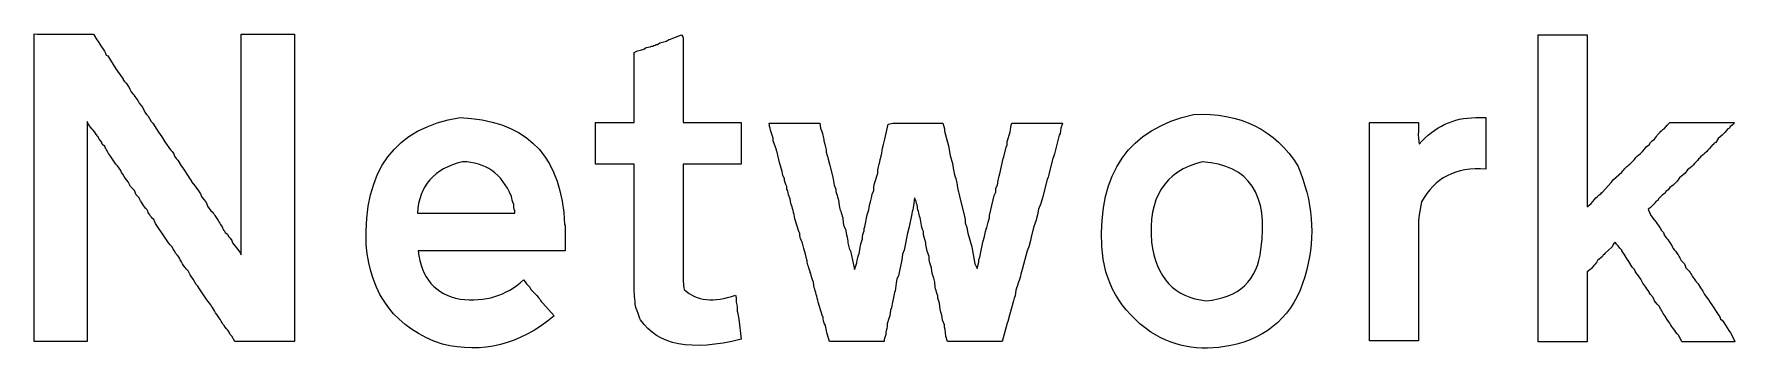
# Model space of a CAD drawing. Extents: x 80 to 325, y 41 to 447.
# Drawn here: x 197.32 to 211.91, y 312.8 to 315.54 of the extents above; entities that cross this region are included whole.
import ezdxf

# ---------------------------------------------------------------- set-up
doc = ezdxf.new("R2010")
doc.units = 0
doc.layers.add('For_Cutting', color=7, linetype='CONTINUOUS')

msp = doc.modelspace()

# ---------------------------------------------------------------- linework, layer by layer
at = {"layer": 'For_Cutting', "color": 7}
for points in [[(197.77496, 314.79032), (197.77496, 312.9024), (197.7474, 312.9024), (197.623377, 312.9024), (197.595817, 312.9024), (197.568257, 312.9024), (197.540697, 312.9024), (197.423564, 312.9024), (197.402894, 312.9024), (197.320214, 312.9024), (197.320214, 312.93), (197.320214, 313.05402), (197.320214, 313.10912), (197.320214, 313.16422), (197.320214, 313.18492), (197.320214, 313.21252), (197.320214, 313.33655), (197.320214, 313.35725), (197.320214, 313.49505), (197.320214, 313.55015), (197.320214, 313.57775), (197.320214, 313.70178), (197.320214, 313.72248), (197.320214, 313.74318), (197.320214, 313.95677), (197.320214, 314.00497), (197.320214, 314.02567), (197.320214, 314.05327), (197.320214, 314.17729), (197.320214, 314.27379), (197.320214, 314.29449), (197.320214, 314.32899), (197.320214, 314.34969), (197.320214, 314.37729), (197.320214, 314.39799), (197.320214, 314.53579), (197.320214, 314.65292), (197.320214, 314.67362), (197.320214, 314.75632), (197.320214, 314.84592), (197.320214, 314.87352), (197.320214, 314.99065), (197.320214, 315.01135), (197.320214, 315.09405), (197.320214, 315.16985), (197.320214, 315.20425), (197.320214, 315.29385), (197.320214, 315.32145), (197.320214, 315.43859), (197.320214, 315.45929), (197.320214, 315.54199), (197.347781, 315.54081)], [(197.347781, 315.54081), (197.368451, 315.54081), (197.492474, 315.54081), (197.582044, 315.54081), (197.609604, 315.54081), (197.726738, 315.54081), (197.747408, 315.54081), (197.830088, 315.54081), (197.857648, 315.49261), (197.871428, 315.47881), (197.898988, 315.43061)], [(199.097918, 313.64571), (199.097918, 313.66641), (199.097918, 313.68711), (199.097918, 313.70781), (199.097918, 313.79741), (199.097918, 313.89391), (199.097918, 313.91461), (199.097918, 313.94901), (199.097918, 313.96971), (199.097918, 313.99731), (199.097918, 314.01801), (199.097918, 314.15581), (199.097918, 314.21091), (199.097918, 314.26601), (199.097918, 314.36251), (199.097918, 314.38321), (199.097918, 314.41761), (199.097918, 314.43831), (199.097918, 314.46591), (199.097918, 314.48661), (199.097918, 314.62441), (199.097918, 314.74155), (199.097918, 314.76225), (199.097918, 314.84495), (199.097918, 314.87255), (199.097918, 314.89325), (199.097918, 315.03106), (199.097918, 315.05866), (199.097918, 315.07936), (199.097918, 315.20338), (199.097918, 315.29298), (199.097918, 315.32058), (199.097918, 315.43772), (199.097918, 315.45842), (199.097918, 315.54112), (199.125478, 315.54112), (199.249502, 315.54112), (199.277062, 315.54112), (199.304622, 315.54112), (199.332182, 315.54112), (199.449316, 315.54112), (199.504436, 315.54112), (199.552666, 315.54112), (199.552666, 312.90217), (199.525106, 312.90217), (199.504436, 312.90217), (199.380413, 312.90217), (199.290843, 312.90217), (199.263283, 312.90217), (199.14615, 312.90217), (199.12548, 312.90217), (199.0428, 312.90217), (199.01524, 312.95037), (199.00146, 312.96417), (198.99456, 312.98487)], [(202.770367, 315.4944), (202.873718, 315.53392)], [(210.638937, 313.50064), (210.638937, 312.90119), (210.611377, 312.90119), (210.521807, 312.90119), (210.494247, 312.90119), (210.466687, 312.90119), (210.439127, 312.90119), (210.321994, 312.90119), (210.301324, 312.90119), (210.218644, 312.90119), (210.218644, 312.92189), (210.218644, 312.94949), (210.218644, 312.97019), (210.218644, 312.99779), (210.218644, 313.12181), (210.218644, 313.17691), (210.218644, 313.23201), (210.218644, 313.25271), (210.218644, 313.39052), (210.218644, 313.41812), (210.218644, 313.45252), (210.218644, 313.48012), (210.218644, 313.51462), (210.218644, 313.60422), (210.218644, 313.63182), (210.218644, 313.74895), (210.218644, 313.76965), (210.218644, 313.85235), (210.218644, 313.87995), (210.218644, 313.91445), (210.218644, 314.00405), (210.218644, 314.03165), (210.218644, 314.14878), (210.218644, 314.16948), (210.218644, 314.25218), (210.218644, 314.30038), (210.218644, 314.35548), (210.218644, 314.41058), (210.218644, 314.46568), (210.218644, 314.48638), (210.218644, 314.50708), (210.218644, 314.72068), (210.218644, 314.76888), (210.218644, 314.81018), (210.218644, 314.85838), (210.218644, 314.89968), (210.218644, 314.93408), (210.218644, 314.97538), (210.218644, 315.00298), (210.218644, 315.12701), (210.218644, 315.20281), (210.218644, 315.23041), (210.218644, 315.25801), (210.218644, 315.28561), (210.218644, 315.31321), (210.218644, 315.43035), (210.218644, 315.45105), (210.218644, 315.53375), (210.246227, 315.53392)], [(210.246227, 315.53392), (210.335797, 315.53392), (210.363357, 315.53392), (210.390917, 315.53392), (210.418477, 315.53392), (210.53561, 315.53392), (210.55628, 315.53392), (210.63896, 315.53392), (210.63896, 314.05942), (210.67341, 314.08702), (210.70097, 314.12142), (210.71475, 314.13522), (210.72853, 314.14902), (210.74231, 314.16282), (210.75609, 314.16982)], [(197.940328, 315.36171), (197.954108, 315.35471), (197.961008, 315.34091), (198.023018, 315.24441), (198.050578, 315.20311), (198.078138, 315.16181)], [(202.467207, 313.39808), (202.467207, 313.53588), (202.467207, 313.57718), (202.467207, 313.59788), (202.467207, 313.62548), (202.467207, 313.64618), (202.467207, 313.68068), (202.467207, 313.70138), (202.467207, 313.72898), (202.467207, 313.74968), (202.467207, 313.88748), (202.467207, 313.91508), (202.467207, 313.94268), (202.467207, 313.96338), (202.467207, 314.08741), (202.467207, 314.17701), (202.467207, 314.20461), (202.467207, 314.32174), (202.467207, 314.34244), (202.467207, 314.42514), (202.439647, 314.42514), (202.412087, 314.42514), (202.384527, 314.42514), (202.356967, 314.42514), (202.239834, 314.42514), (202.219164, 314.42514), (202.136484, 314.42514), (202.136484, 314.52164), (202.136484, 314.54234), (202.136484, 314.57674), (202.136484, 314.59744), (202.136484, 314.62504), (202.136484, 314.64574), (202.136484, 314.78355), (202.164044, 314.78355), (202.191604, 314.78355), (202.219164, 314.78355), (202.246724, 314.78355), (202.363857, 314.78355), (202.418977, 314.78355), (202.467207, 314.78355), (202.467207, 314.82485), (202.467207, 314.85245), (202.467207, 314.97647), (202.467207, 315.05227), (202.467207, 315.07987), (202.467207, 315.10747), (202.467207, 315.13507), (202.467207, 315.16267), (202.467207, 315.2798), (202.467207, 315.3005), (202.467207, 315.3832), (202.494767, 315.397), (202.522327, 315.404), (202.549887, 315.411), (202.570557, 315.4248), (202.605007, 315.4318)], [(202.667017, 315.4528), (202.687687, 315.4666), (202.742807, 315.4804)], [(202.887498, 315.49952), (202.887498, 314.78294), (202.921948, 314.78294), (202.949508, 314.78294), (202.983958, 314.78294), (203.011518, 314.78294), (203.045968, 314.78294), (203.135538, 314.78294), (203.163098, 314.78294), (203.280231, 314.78294), (203.335351, 314.78294), (203.383581, 314.78294), (203.383581, 314.42465), (203.349131, 314.42465), (203.321571, 314.42465), (203.287121, 314.42465), (203.259561, 314.42465), (203.225111, 314.42465), (203.135541, 314.42465), (203.107981, 314.42465), (202.990848, 314.42465), (202.970178, 314.42465), (202.887498, 314.42465), (202.887498, 313.50136)], [(198.222838, 314.94816), (198.250398, 314.91376), (198.271068, 314.87246), (198.284848, 314.85176), (198.298628, 314.83796), (198.326188, 314.78976), (198.339968, 314.77596), (198.388198, 314.70016), (198.415758, 314.65886), (198.443318, 314.61756), (198.491548, 314.54866), (198.505328, 314.53486), (198.519108, 314.51416), (198.526008, 314.49346), (198.539788, 314.47276), (198.553568, 314.45896), (198.581128, 314.41076), (198.594908, 314.39696), (198.643138, 314.32116), (198.650038, 314.30736), (198.663818, 314.28666)], [(200.973789, 314.82412), (200.973746, 314.82423)], [(209.219587, 314.10076), (209.198917, 313.99052), (209.192017, 313.94232), (209.192017, 312.90879), (209.164457, 312.90879), (209.074887, 312.90879), (209.047327, 312.90879), (209.019767, 312.90879), (208.992207, 312.90879), (208.875074, 312.90879), (208.854404, 312.90879), (208.771724, 312.90879), (208.771724, 312.92949), (208.771724, 312.96389), (208.771724, 312.98459), (208.771724, 313.01219), (208.771724, 313.03289), (208.771724, 313.17069), (208.771724, 313.21889), (208.771724, 313.3567), (208.771724, 313.4118), (208.771724, 313.4669), (208.771724, 313.522), (208.771724, 313.5771), (208.771724, 313.71491), (208.771724, 313.73561), (208.771724, 313.75631), (208.771724, 313.9699), (208.771724, 314.0181), (208.771724, 314.0594), (208.771724, 314.1076), (208.771724, 314.1489), (208.771724, 314.1833), (208.771724, 314.2246), (208.771724, 314.2522), (208.771724, 314.37623), (208.771724, 314.45203), (208.771724, 314.47963), (208.771724, 314.50723), (208.771724, 314.53483), (208.771724, 314.56243), (208.771724, 314.67957), (208.771724, 314.70027), (208.771724, 314.78297), (208.799284, 314.78297), (208.888854, 314.78297), (208.916414, 314.78297), (208.943974, 314.78297), (208.971534, 314.78297), (209.088668, 314.78297), (209.109338, 314.78297), (209.192018, 314.78297), (209.192018, 314.70717)], [(209.681232, 314.8243), (209.770803, 314.82423)], [(209.770803, 314.82423), (209.770803, 314.38326)], [(211.34864, 314.78342), (211.36931, 314.78342), (211.45888, 314.78342), (211.576013, 314.78342), (211.651803, 314.78342), (211.679363, 314.78342), (211.796497, 314.78342), (211.817167, 314.78342), (211.899847, 314.78342), (211.892947, 314.76962), (211.879167, 314.75582), (211.865387, 314.74882), (211.858487, 314.73502), (211.844707, 314.72802)], [(197.92657, 314.57657), (197.9059, 314.59727), (197.899, 314.61797), (197.87833, 314.63867), (197.87143, 314.65937)], [(203.62461, 314.77663), (203.6592, 314.776)], [(203.68663, 314.54921), (203.67973, 314.56991), (203.65906, 314.62501), (203.65906, 314.64571)], [(203.6592, 314.776), (203.68676, 314.776), (203.72121, 314.776), (203.81078, 314.776), (203.83834, 314.776), (203.955474, 314.776), (203.976144, 314.776), (204.058824, 314.776), (204.065724, 314.7347)], [(204.596384, 314.56251), (204.603284, 314.58321), (204.610184, 314.61771), (204.617084, 314.63841), (204.644644, 314.76933), (204.685984, 314.77633), (204.713544, 314.77633), (204.741104, 314.77633), (204.775554, 314.77633), (204.865124, 314.77633), (204.892684, 314.77633), (205.009818, 314.77633), (205.064938, 314.77633), (205.113168, 314.77633), (205.126948, 314.72813), (205.126948, 314.70743), (205.161398, 314.5834), (205.175178, 314.5007), (205.195848, 314.4318), (205.202748, 314.3905), (205.209648, 314.3492)], [(205.512908, 313.96343), (205.512908, 313.98413), (205.526688, 314.03233), (205.554248, 314.15635), (205.568028, 314.18395), (205.568028, 314.21845), (205.581808, 314.24605), (205.588708, 314.28735), (205.595608, 314.32175), (205.602508, 314.34245), (205.630068, 314.47336), (205.636968, 314.48716), (205.657638, 314.56986), (205.664538, 314.59056), (205.664538, 314.61816), (205.692098, 314.70086)], [(205.705878, 314.77666), (205.740328, 314.77666), (205.767888, 314.77666), (205.802338, 314.77666), (205.891908, 314.77666), (205.919468, 314.77666), (206.036602, 314.77666), (206.057272, 314.77666), (206.139952, 314.77666), (206.133052, 314.75596), (206.126152, 314.73526), (206.119252, 314.68706), (206.112352, 314.67326), (206.071012, 314.51479), (206.064112, 314.48719), (206.057212, 314.47339), (206.029652, 314.36315), (206.022752, 314.33555), (206.015852, 314.31485), (206.008952, 314.29415), (205.967612, 314.13568), (205.953832, 314.08748), (205.933162, 314.03928), (205.926262, 313.99108), (205.912482, 313.93598), (205.905582, 313.92218), (205.891802, 313.88088), (205.871132, 313.79818), (205.864232, 313.77058), (205.850452, 313.71548), (205.843552, 313.69478), (205.836652, 313.68098), (205.795312, 313.5225), (205.788412, 313.5018)], [(211.0937, 314.51442), (211.11437, 314.53512), (211.13504, 314.55582), (211.14882, 314.57652), (211.16949, 314.59032), (211.18327, 314.61102), (211.19705, 314.62482), (211.21772, 314.63862), (211.22462, 314.65242)], [(211.28663, 314.72132), (211.30041, 314.72832)], [(211.796477, 314.67292), (211.762027, 314.64532), (211.741357, 314.61092), (211.727577, 314.60392)], [(198.02303, 314.42497), (197.9748, 314.49387)], [(203.75558, 314.30101), (203.7418, 314.32861), (203.7349, 314.36311), (203.71423, 314.43891), (203.70733, 314.46651), (203.70043, 314.48721), (203.69353, 314.52851)], [(204.113954, 314.52795), (204.120854, 314.50035)], [(198.06437, 314.36987), (198.03681, 314.41117)], [(204.127754, 314.47965), (204.141534, 314.42455), (204.169094, 314.3143), (204.175994, 314.2799), (204.182894, 314.2455), (204.196674, 314.2111), (204.196674, 314.1904)], [(204.506804, 314.16961), (204.520584, 314.19721), (204.520584, 314.23161), (204.527484, 314.25921), (204.555044, 314.34881), (204.555044, 314.37641)], [(210.76987, 314.18362), (210.84566, 314.26632), (210.86633, 314.29392), (210.93523, 314.35592)], [(211.00413, 314.42482), (211.0248, 314.44552), (211.04547, 314.46622)], [(211.500204, 314.37647), (211.479534, 314.34887), (211.431304, 314.30747), (211.410634, 314.27987), (211.389964, 314.25917), (211.376184, 314.24537), (211.348624, 314.22467), (211.334844, 314.20397), (211.314174, 314.19017), (211.307274, 314.17637), (211.286604, 314.16257), (211.252154, 314.12817), (211.245254, 314.11437), (211.231474, 314.10737)], [(198.22284, 314.13557), (198.19528, 314.16317), (198.1815, 314.19767), (198.14705, 314.23207), (198.12638, 314.27337), (198.10571, 314.30097)], [(198.725838, 314.20396), (198.746508, 314.16946), (198.760288, 314.14186)], [(203.81073, 314.08741), (203.80383, 314.12871), (203.79005, 314.16311), (203.78315, 314.19761), (203.77625, 314.21141), (203.77625, 314.23211)], [(205.237208, 314.23895), (205.244108, 314.19765)], [(198.808518, 314.06606), (198.836078, 314.02476)], [(204.224234, 314.07327), (204.231134, 314.03877)], [(204.437884, 313.85265), (204.437884, 313.87335), (204.444784, 313.88715), (204.465454, 313.99051), (204.479234, 314.03181), (204.486134, 314.07311)], [(205.251008, 314.17695), (205.257908, 314.14935), (205.299248, 313.9771), (205.306148, 313.9495), (205.306148, 313.9219), (205.319928, 313.8806), (205.326828, 313.8324), (205.361278, 313.71527), (205.368178, 313.68087), (205.388848, 313.57062)], [(198.45021, 313.78421), (198.36064, 313.91512), (198.34686, 313.94952)], [(198.870528, 313.98346), (198.898088, 313.94216)], [(200.608565, 314.0043), (200.649905, 314.0043), (200.767038, 314.0043), (200.808378, 314.0043), (200.842828, 314.0043), (200.884168, 314.0043), (200.911728, 314.0043), (201.035751, 314.0043), (201.111541, 314.0043), (201.139101, 314.0043), (201.166661, 314.0043), (201.194221, 314.0043), (201.221781, 314.0043), (201.338915, 314.0043), (201.394035, 314.0043), (201.442265, 314.0043), (201.442265, 314.025)], [(201.862582, 314.01119), (201.869482, 313.90783)], [(203.87963, 313.84625), (203.84518, 313.95649)], [(204.258694, 313.92163), (204.265594, 313.89403), (204.279374, 313.86643), (204.286274, 313.81823)], [(204.844376, 313.98401), (204.823706, 313.88751), (204.809926, 313.83241), (204.782366, 313.68772), (204.768586, 313.65332), (204.761686, 313.60512), (204.741016, 313.50862), (204.734116, 313.46732), (204.720336, 313.43972), (204.713436, 313.40532)], [(211.162574, 314.03847), (211.183244, 313.99027), (211.210804, 313.94897), (211.231474, 313.92827), (211.238374, 313.91447)], [(198.960098, 313.83876), (198.980768, 313.82496), (198.987668, 313.80426), (199.001448, 313.79046), (199.015228, 313.76976), (199.022128, 313.74906)], [(201.876382, 313.88713), (201.876382, 313.68043), (201.821262, 313.68043), (201.683458, 313.68043), (201.662788, 313.68043), (201.642118, 313.68043), (201.428522, 313.68043), (201.380292, 313.68043), (201.338952, 313.68043), (201.290722, 313.68043), (201.249382, 313.68043), (201.214932, 313.68043), (201.173592, 313.68043), (201.146032, 313.68043), (201.022009, 313.68043), (200.946219, 313.68043), (200.918659, 313.68043), (200.891099, 313.68043), (200.863539, 313.68043), (200.835979, 313.68043), (200.718846, 313.68043), (200.698176, 313.68043), (200.615496, 313.68043)], [(203.88653, 313.81175), (203.88653, 313.83245)], [(204.968396, 313.7497), (204.947726, 313.8186), (204.947726, 313.8462)], [(205.409518, 313.52932), (205.423298, 313.58442), (205.423298, 313.60512), (205.430198, 313.62582), (205.457758, 313.75673), (205.471538, 313.80493), (205.478438, 313.84623), (205.485338, 313.86693), (205.492238, 313.88073)], [(211.272824, 313.85937), (211.293494, 313.83867), (211.300394, 313.81797)], [(198.54669, 313.64631), (198.53291, 313.66011), (198.52601, 313.68081), (198.51223, 313.69461), (198.50533, 313.71531)], [(203.94856, 313.60515), (203.93478, 313.65335), (203.921, 313.70155), (203.9141, 313.73595)], [(204.300054, 313.74933), (204.313834, 313.69423)], [(204.320734, 313.68043), (204.355184, 313.52195), (204.362084, 313.53575), (204.375864, 313.57705)], [(204.396534, 313.65975), (204.403434, 313.70795)], [(205.044216, 313.41217), (205.037316, 313.44657), (205.023536, 313.48787), (205.016636, 313.53607), (205.002856, 313.57737), (204.995956, 313.60497), (204.995956, 313.63257)], [(210.776747, 313.64544), (210.769847, 313.63164), (210.728507, 313.59714)], [(210.866317, 313.74194), (210.852537, 313.71434), (210.790527, 313.65924)], [(211.045467, 313.52134), (211.024797, 313.54204), (210.997237, 313.59024), (210.983457, 313.61094), (210.955897, 313.65234), (210.942117, 313.67304)], [(211.100587, 313.43864), (211.079917, 313.46624)], [(211.445094, 313.59746), (211.472654, 313.56986), (211.486434, 313.53546), (211.513994, 313.50786)], [(198.83608, 313.21915), (198.80163, 313.26045), (198.73273, 313.36381), (198.72583, 313.37761), (198.71205, 313.39141), (198.68449, 313.43961)], [(201.573232, 313.37038), (201.580132, 313.34968), (201.600802, 313.32898)], [(204.01059, 313.364), (204.00369, 313.4122)], [(204.699656, 313.32262), (204.685876, 313.25372), (204.678976, 313.22612), (204.672076, 313.19172), (204.665176, 313.17102), (204.658276, 313.12282), (204.651376, 313.10212), (204.637596, 313.05392), (204.637596, 313.03322)], [(205.747072, 313.37089), (205.740172, 313.34329), (205.733272, 313.29509), (205.726372, 313.27439), (205.719472, 313.25369), (205.685022, 313.12967), (205.671242, 313.07457), (205.664342, 313.06077), (205.623002, 312.90229), (205.595442, 312.90229), (205.478309, 312.90229), (205.402519, 312.90229), (205.374959, 312.90229), (205.257826, 312.90229), (205.237156, 312.90229), (205.154476, 312.90229), (205.140696, 312.95049), (205.133796, 313.00559), (205.126896, 313.02629), (205.126896, 313.04699)], [(211.259057, 313.20424), (211.238387, 313.22494), (211.217717, 313.25254), (211.203937, 313.28014), (211.183267, 313.30774), (211.162597, 313.34214)], [(211.569114, 313.42516), (211.589784, 313.39756), (211.610454, 313.36306), (211.631124, 313.33546), (211.644904, 313.30786), (211.665574, 313.28026), (211.679354, 313.25956), (211.693134, 313.23886), (211.706914, 313.21816), (211.762034, 313.13546), (211.775814, 313.11476), (211.782714, 313.09406), (211.796494, 313.08706), (211.810274, 313.06636)], [(201.683482, 313.23248), (201.779942, 313.12224)], [(202.474107, 313.22579), (202.474107, 313.24649)], [(203.335371, 313.30158), (203.342271, 313.28088), (203.342271, 313.23958)], [(204.07949, 313.12973), (204.04504, 313.23997)], [(205.085556, 313.23304), (205.071776, 313.27434), (205.071776, 313.29504)], [(198.91877, 313.08822), (198.91187, 313.10202)], [(202.522347, 313.08799), (202.515447, 313.10179), (202.501667, 313.14309)], [(203.362951, 313.09488), (203.383621, 312.92263)], [(204.08639, 313.09523), (204.08639, 313.11593)], [(211.348627, 313.05944), (211.327957, 313.08704), (211.307287, 313.12154)], [(204.610036, 312.90232), (204.582476, 312.90232), (204.465343, 312.90232), (204.389553, 312.90232), (204.361993, 312.90232), (204.24486, 312.90232), (204.22419, 312.90232), (204.14151, 312.90232)], [(211.906734, 312.90099), (211.879174, 312.90099), (211.75515, 312.90099), (211.72759, 312.90099), (211.70003, 312.90099), (211.67247, 312.90099), (211.555337, 312.90099), (211.534667, 312.90099), (211.451987, 312.90099), (211.431317, 312.94229)]]:
    msp.add_lwpolyline(points, dxfattribs=at)
for points in [[(207.26277, 314.85179)], [(200.994393, 314.44528)], [(207.338562, 314.44527)]]:
    msp.add_lwpolyline(points, close=True, dxfattribs=at)
for points in [[(202.873718, 315.53392), (202.882905, 315.523587), (202.887498, 315.51212), (202.887498, 315.49952)], [(197.898988, 315.43061), (197.918508, 315.40421), (197.932288, 315.381243), (197.940328, 315.36171)], [(202.605007, 315.4318), (202.611894, 315.436467), (202.618784, 315.4388), (202.625677, 315.4388)], [(202.625677, 315.4388), (202.632564, 315.443467), (202.639454, 315.4458), (202.646347, 315.4458)], [(202.646347, 315.4458), (202.65324, 315.450467), (202.66013, 315.4528), (202.667017, 315.4528)], [(202.742807, 315.4804), (202.747407, 315.4864), (202.752, 315.488733), (202.756587, 315.4874)], [(202.756587, 315.4874), (202.761187, 315.4934), (202.76578, 315.495733), (202.770367, 315.4944)], [(198.078138, 315.16181), (198.083871, 315.157143), (198.086171, 315.152543), (198.085038, 315.14801)], [(198.085038, 315.14801), (198.118338, 315.11241), (198.141305, 315.07796), (198.153938, 315.04466)], [(198.153938, 315.04466), (198.184945, 315.010193), (198.207911, 314.978027), (198.222838, 314.94816)], [(197.85075, 314.68697), (197.816297, 314.726037), (197.791033, 314.760487), (197.77496, 314.79032)], [(200.167636, 313.73547), (200.146963, 314.37511), (200.41568, 314.737993), (200.973789, 314.82412)], [(200.973746, 314.82423), (201.510033, 314.804697), (201.806312, 314.533683), (201.862582, 314.01119)], [(206.477288, 313.7218), (206.447428, 314.3511), (206.709255, 314.727763), (207.26277, 314.85179)], [(207.262772, 314.85179), (207.6647, 314.86899), (207.963275, 314.722), (208.158497, 314.41082)], [(209.198918, 314.59692), (209.332129, 314.748507), (209.4929, 314.8243), (209.681232, 314.8243)], [(211.30041, 314.72832), (211.317637, 314.75132), (211.333713, 314.769687), (211.34864, 314.78342)], [(197.85765, 314.67317), (197.851917, 314.677837), (197.849617, 314.682437), (197.85075, 314.68697)], [(197.87143, 314.65937), (197.86339, 314.664037), (197.858797, 314.668637), (197.85765, 314.67317)], [(203.65906, 314.64571), (203.63954, 314.697377), (203.628057, 314.741017), (203.62461, 314.77663)], [(204.065724, 314.7347), (204.081804, 314.692233), (204.090991, 314.655483), (204.093284, 314.62445)], [(205.692098, 314.70086), (205.693231, 314.728393), (205.697825, 314.75366), (205.705878, 314.77666)], [(209.192018, 314.70717), (209.189751, 314.664703), (209.192051, 314.627953), (209.198918, 314.59692)], [(211.22462, 314.65242), (211.24644, 314.681153), (211.26711, 314.70412), (211.28663, 314.72132)], [(211.844707, 314.72802), (211.82748, 314.705087), (211.811404, 314.68672), (211.796477, 314.67292)], [(197.9748, 314.49387), (197.95298, 314.526003), (197.936903, 314.55357), (197.92657, 314.57657)], [(203.69353, 314.52851), (203.68893, 314.535377), (203.68663, 314.542277), (203.68663, 314.54921)], [(204.093284, 314.62445), (204.107064, 314.586583), (204.113954, 314.554417), (204.113954, 314.52795)], [(204.120854, 314.50035), (204.125454, 314.493483), (204.127754, 314.486583), (204.127754, 314.47965)], [(204.575714, 314.46601), (204.587201, 314.503877), (204.594091, 314.536043), (204.596384, 314.56251)], [(211.04547, 314.46622), (211.060397, 314.48802), (211.076473, 314.504087), (211.0937, 314.51442)], [(211.610444, 314.48677), (211.605844, 314.478703), (211.601251, 314.474103), (211.596664, 314.47297)], [(211.713797, 314.59012), (211.678197, 314.54532), (211.643746, 314.51087), (211.610444, 314.48677)], [(211.727577, 314.60392), (211.722977, 314.595853), (211.718384, 314.591253), (211.713797, 314.59012)], [(198.03681, 314.41117), (198.02877, 314.415837), (198.024177, 314.420437), (198.02303, 314.42497)], [(198.10571, 314.30097), (198.08619, 314.32737), (198.07241, 314.350337), (198.06437, 314.36987)], [(200.994416, 314.44527), (200.749814, 314.38667), (200.621197, 314.23968), (200.608565, 314.0043)], [(201.414695, 314.149), (201.330864, 314.34422), (201.190764, 314.44298), (200.994393, 314.44528)], [(204.555044, 314.37641), (204.566524, 314.410877), (204.573414, 314.440743), (204.575714, 314.46601)], [(205.209648, 314.3492), (205.224575, 314.305533), (205.233761, 314.268783), (205.237208, 314.23895)], [(207.338562, 314.44527), (207.014723, 314.363737), (206.870029, 314.134063), (206.90448, 313.75625)], [(207.841546, 313.69424), (207.910448, 314.166213), (207.742787, 314.416557), (207.338562, 314.44527)], [(208.158497, 314.41082), (208.285966, 314.105353), (208.311229, 313.809073), (208.234287, 313.52198)], [(209.770803, 314.38326), (209.512421, 314.40046), (209.328682, 314.306293), (209.219587, 314.10076)], [(210.93523, 314.35592), (210.958197, 314.38692), (210.981163, 314.409887), (211.00413, 314.42482)], [(211.596664, 314.47297), (211.563364, 314.430503), (211.531211, 314.398337), (211.500204, 314.37647)], [(198.663818, 314.28666), (198.669551, 314.281993), (198.671851, 314.277393), (198.670718, 314.27286)], [(198.670718, 314.27286), (198.693685, 314.247593), (198.712058, 314.224627), (198.725838, 314.20396)], [(203.77625, 314.23211), (203.76247, 314.257377), (203.75558, 314.280343), (203.75558, 314.30101)], [(205.244108, 314.19765), (205.248708, 314.190783), (205.251008, 314.183883), (205.251008, 314.17695)], [(198.29174, 314.03222), (198.25844, 314.06782), (198.235473, 314.10227), (198.22284, 314.13557)], [(198.760288, 314.14186), (198.784401, 314.116593), (198.800478, 314.091327), (198.808518, 314.06606)], [(201.435365, 314.0801), (201.423885, 314.1065), (201.416995, 314.129467), (201.414695, 314.149)], [(201.442265, 314.025), (201.435372, 314.0434), (201.433072, 314.061767), (201.435365, 314.0801)], [(203.84518, 313.95649), (203.835993, 314.008157), (203.82451, 314.051797), (203.81073, 314.08741)], [(204.196674, 314.1904), (204.212754, 314.146733), (204.221941, 314.10769), (204.224234, 314.07327)], [(204.486134, 314.07311), (204.497621, 314.110977), (204.504511, 314.143143), (204.506804, 314.16961)], [(204.871936, 314.13559), (204.863896, 314.072457), (204.854709, 314.02193), (204.844376, 313.98401)], [(204.899496, 314.03224), (204.894896, 314.07244), (204.885709, 314.10689), (204.871936, 314.13559)], [(210.75609, 314.16982), (210.76069, 314.177887), (210.765283, 314.182487), (210.76987, 314.18362)], [(211.231474, 314.10737), (211.208507, 314.07637), (211.185541, 314.053403), (211.162574, 314.03847)], [(198.34686, 313.94952), (198.3193, 313.97592), (198.300927, 314.003487), (198.29174, 314.03222)], [(198.836078, 314.02476), (198.851005, 314.013293), (198.862488, 313.999527), (198.870528, 313.98346)], [(198.898088, 313.94216), (198.919908, 313.910027), (198.935985, 313.88246), (198.946318, 313.85946)], [(201.869482, 313.90783), (201.874082, 313.900963), (201.876382, 313.894063), (201.876382, 313.88713)], [(204.231134, 314.03877), (204.249507, 313.996303), (204.258694, 313.957257), (204.258694, 313.92163)], [(204.927056, 313.9151), (204.920169, 313.962167), (204.910983, 314.001213), (204.899496, 314.03224)], [(204.947726, 313.8462), (204.937393, 313.8726), (204.930503, 313.895567), (204.927056, 313.9151)], [(205.492238, 313.88073), (205.497971, 313.915197), (205.504861, 313.942763), (205.512908, 313.96343)], [(211.238374, 313.91447), (211.254454, 313.893803), (211.265937, 313.875437), (211.272824, 313.85937)], [(198.50533, 313.71531), (198.481217, 313.739443), (198.462843, 313.76241), (198.45021, 313.78421)], [(198.946318, 313.85946), (198.953211, 313.85346), (198.957805, 313.84656), (198.960098, 313.83876)], [(203.88653, 313.83245), (203.880797, 313.837117), (203.878497, 313.841717), (203.87963, 313.84625)], [(203.9072, 313.75665), (203.89572, 313.77845), (203.88883, 313.796817), (203.88653, 313.81175)], [(203.9141, 313.73595), (203.9095, 313.742817), (203.9072, 313.749717), (203.9072, 313.75665)], [(204.286274, 313.81823), (204.296607, 313.79183), (204.301201, 313.768863), (204.300054, 313.74933)], [(204.403434, 313.70795), (204.409167, 313.73895), (204.416057, 313.764217), (204.424104, 313.78375)], [(204.424104, 313.78375), (204.425237, 313.81015), (204.429831, 313.833117), (204.437884, 313.85265)], [(206.90448, 313.75625), (206.942373, 313.44849), (207.098551, 313.280827), (207.373013, 313.25326)], [(211.300394, 313.81797), (211.306127, 313.813303), (211.308427, 313.808703), (211.307294, 313.80417)], [(211.307294, 313.80417), (211.340594, 313.76857), (211.363561, 313.73412), (211.376194, 313.70082)], [(198.56047, 313.63251), (198.55243, 313.637177), (198.547837, 313.641777), (198.54669, 313.64631)], [(198.59492, 313.57051), (198.57884, 313.594643), (198.567357, 313.61531), (198.56047, 313.63251)], [(199.022128, 313.74906), (199.056581, 313.709993), (199.081845, 313.675543), (199.097918, 313.64571)], [(200.822205, 312.88108), (200.42487, 313.013147), (200.206681, 313.297943), (200.167636, 313.73547)], [(200.615496, 313.68043), (200.640763, 313.446163), (200.760193, 313.30836), (200.973786, 313.26702)], [(204.313834, 313.69423), (204.319567, 313.689563), (204.321867, 313.684963), (204.320734, 313.68043)], [(204.375864, 313.57705), (204.381597, 313.611517), (204.388487, 313.639083), (204.396534, 313.65975)], [(204.995956, 313.63257), (204.978729, 313.673903), (204.969543, 313.712947), (204.968396, 313.7497)], [(206.897589, 312.98455), (206.633465, 313.168283), (206.493365, 313.414033), (206.477288, 313.7218)], [(207.373013, 313.25326), (207.654362, 313.278527), (207.81054, 313.42552), (207.841546, 313.69424)], [(210.790527, 313.65924), (210.785927, 313.651173), (210.781334, 313.646573), (210.776747, 313.64544)], [(210.880097, 313.75574), (210.875497, 313.747673), (210.870904, 313.743073), (210.866317, 313.74194)], [(210.935217, 313.68684), (210.91225, 313.712107), (210.893877, 313.735073), (210.880097, 313.75574)], [(210.942117, 313.67304), (210.936384, 313.677707), (210.934084, 313.682307), (210.935217, 313.68684)], [(211.376194, 313.70082), (211.409494, 313.66522), (211.432461, 313.630767), (211.445094, 313.59746)], [(198.64315, 313.50851), (198.620183, 313.531443), (198.604107, 313.55211), (198.59492, 313.57051)], [(198.68449, 313.43961), (198.66497, 313.46601), (198.65119, 313.488977), (198.64315, 313.50851)], [(202.887498, 313.50136), (202.885231, 313.440493), (202.887531, 313.389967), (202.894398, 313.34978)], [(203.97612, 313.5018), (203.960047, 313.544267), (203.95086, 313.578717), (203.94856, 313.60515)], [(203.98302, 313.488), (203.977287, 313.492667), (203.974987, 313.497267), (203.97612, 313.5018)], [(204.00369, 313.4122), (203.991057, 313.4386), (203.984167, 313.463867), (203.98302, 313.488)], [(205.388848, 313.57062), (205.395741, 313.55342), (205.402631, 313.539653), (205.409518, 313.52932)], [(205.788412, 313.5018), (205.775779, 313.446667), (205.761999, 313.40303), (205.747072, 313.37089)], [(208.234287, 313.52198), (208.15505, 313.179767), (207.955234, 312.96617), (207.63484, 312.88119)], [(210.728507, 313.59714), (210.702094, 313.555807), (210.672237, 313.52364), (210.638937, 313.50064)], [(211.079917, 313.46624), (211.06269, 313.48464), (211.051207, 313.503007), (211.045467, 313.52134)], [(211.513994, 313.50786), (211.533514, 313.473393), (211.551887, 313.445827), (211.569114, 313.42516)], [(200.973786, 313.26702), (201.189679, 313.24062), (201.371121, 313.29574), (201.518112, 313.43238)], [(201.518112, 313.43238), (201.534185, 313.407113), (201.552559, 313.386447), (201.573232, 313.37038)], [(201.600802, 313.32898), (201.631809, 313.300247), (201.654775, 313.27268), (201.669702, 313.24628)], [(202.474107, 313.24649), (202.46722, 313.30849), (202.46492, 313.35902), (202.467207, 313.39808)], [(202.894398, 313.34978), (203.003493, 313.249873), (203.150484, 313.233807), (203.335371, 313.30158)], [(204.04504, 313.23997), (204.034707, 313.28937), (204.023223, 313.330713), (204.01059, 313.364)], [(204.713436, 313.40532), (204.709969, 313.370853), (204.705376, 313.343287), (204.699656, 313.32262)], [(205.071776, 313.29504), (205.054549, 313.336373), (205.045363, 313.375417), (205.044216, 313.41217)], [(211.162597, 313.34214), (211.132737, 313.37774), (211.112067, 313.409907), (211.100587, 313.43864)], [(198.91187, 313.10202), (198.877417, 313.147953), (198.852153, 313.186997), (198.83608, 313.21915)], [(201.669702, 313.24628), (201.677742, 313.241613), (201.682335, 313.237013), (201.683482, 313.23248)], [(202.501667, 313.14309), (202.487887, 313.175223), (202.4787, 313.20279), (202.474107, 313.22579)], [(203.342271, 313.23958), (203.349158, 313.212047), (203.351458, 313.18678), (203.349171, 313.16378)], [(205.106226, 313.12969), (205.093593, 313.16529), (205.086703, 313.19974), (205.085556, 313.23304)], [(211.307287, 313.12154), (211.285467, 313.153673), (211.26939, 313.18124), (211.259057, 313.20424)], [(198.99456, 312.98487), (198.960107, 313.023937), (198.934843, 313.058387), (198.91877, 313.08822)], [(201.779942, 313.12224), (201.484812, 312.876493), (201.165566, 312.796107), (200.822205, 312.88108)], [(203.383621, 312.92263), (202.956429, 312.81583), (202.669338, 312.87095), (202.522347, 313.08799)], [(203.349171, 313.16378), (203.357211, 313.13738), (203.361804, 313.114413), (203.362951, 313.09488)], [(204.08639, 313.11593), (204.080657, 313.120597), (204.078357, 313.125197), (204.07949, 313.12973)], [(204.10706, 313.04013), (204.095573, 313.06193), (204.088683, 313.080297), (204.08639, 313.09523)], [(204.14151, 312.90232), (204.124283, 312.95632), (204.1128, 313.002257), (204.10706, 313.04013)], [(204.637596, 313.03322), (204.630709, 313.00682), (204.626116, 312.983853), (204.623816, 312.96432)], [(205.126896, 313.04699), (205.114263, 313.07339), (205.107373, 313.100957), (205.106226, 313.12969)], [(211.424417, 312.95609), (211.389964, 312.995157), (211.3647, 313.029607), (211.348627, 313.05944)], [(211.810274, 313.06636), (211.853914, 313.002027), (211.886067, 312.946903), (211.906734, 312.90099)], [(204.623816, 312.96432), (204.615776, 312.941387), (204.611183, 312.92072), (204.610036, 312.90232)], [(207.63484, 312.88119), (207.355787, 312.811143), (207.110037, 312.845597), (206.897589, 312.98455)], [(211.431317, 312.94229), (211.425584, 312.946957), (211.423284, 312.951557), (211.424417, 312.95609)]]:
    msp.add_open_spline(points, degree=3, dxfattribs=at)

doc.saveas('drawing.dxf')
